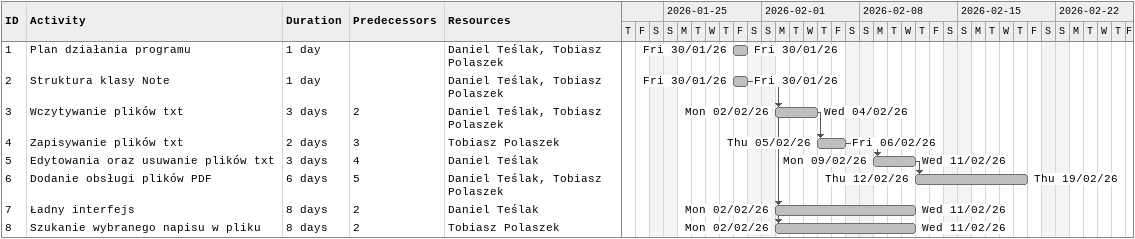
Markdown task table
| ID | Task | Duration | Start | Finish | Predecessors | Resources |
|---|---|---|---|---|---|---|
| 1 | Plan działania programu | 1d | 2026-01-30 | 2026-01-30 |  | Daniel Teślak, Tobiasz Polaszek |
| 2 | Struktura klasy Note | 1d | 2026-01-30 | 2026-01-30 |  | Daniel Teślak, Tobiasz Polaszek |
| 3 | Wczytywanie plików txt | 3d | 2026-02-02 | 2026-02-04 | 2 | Daniel Teślak, Tobiasz Polaszek |
| 4 | Zapisywanie plików txt | 2d | 2026-02-05 | 2026-02-06 | 3 | Tobiasz Polaszek |
| 5 | Edytowania oraz usuwanie plików txt | 3d | 2026-02-09 | 2026-02-11 | 4 | Daniel Teślak |
| 6 | Dodanie obsługi plików PDF | 6d | 2026-02-12 | 2026-02-19 | 5 | Daniel Teślak, Tobiasz Polaszek |
| 7 | Ładny interfejs | 8d | 2026-02-02 | 2026-02-11 | 2 | Daniel Teślak |
| 8 | Szukanie wybranego napisu w pliku | 8d | 2026-02-02 | 2026-02-11 | 2 | Tobiasz Polaszek |
